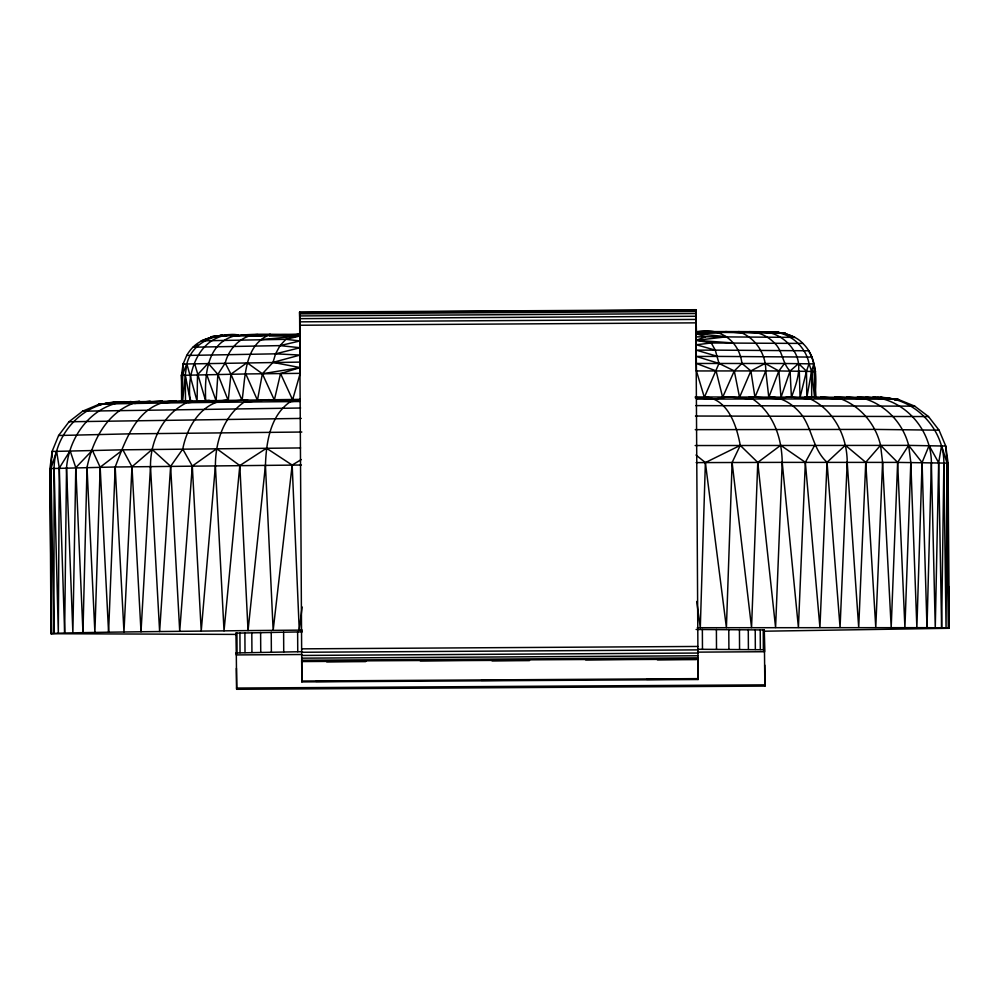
<?xml version="1.0" encoding="UTF-8"?>
<svg xmlns="http://www.w3.org/2000/svg" width="999" height="999" viewBox="0 0 999 999"><rect width="100%" height="100%" fill="white"/><g stroke="black" fill="none" stroke-linecap="round" stroke-linejoin="round"><path stroke-width="1.5" d="M51.011 546.553L51.011 633.716L236.089 634.402M112.288 403.009L116.546 401.998C82.218 403.371 54.458 434.353 54.096 468.244L53.934 633.391L51.011 633.716L49.95 468.581L52.098 451.473L58.604 435.502L69.006 421.765L82.63 411.188L98.514 404.495L116.546 401.998L300.15 399.363M101.024 404.657L98.514 404.495L124.288 401.673C91.496 405.831 69.106 436.201 66.521 467.857L64.648 633.029L53.934 633.391L50.974 468.419L52.098 451.473L122.877 449.812L300.549 447.939M894.729 399.962L898.775 399.65L880.668 397.365C914.934 398.189 943.868 428.758 943.88 462.862L941.62 627.872L949.05 628.284L948.101 463.136L945.753 446.066L939.06 430.182L928.483 416.558L914.734 406.156L898.775 399.65L880.668 397.365L695.217 396.965M102.547 404.183L139.66 401.311C108.903 409.115 92.932 438.411 87.013 467.445L82.967 632.642L64.648 633.029L59.291 468.056L56.606 451.123L50.974 468.419L51.498 633.566L49.95 468.581L115.185 466.995L301.398 465.01M870.266 398.039L880.706 397.652L898.775 399.65L872.864 397.14C905.569 400.075 931.368 430.119 931.38 462.624L926.997 627.672L697.29 627.722M814.709 396.566C816.245 378.446 817.294 357.093 802.846 343.431L711.276 342.982L696.291 344.755L715.284 350.125L808.815 350.786M705.506 396.928C728.433 399.65 736.675 425.949 740.259 445.392L732.117 462.5L726.41 627.622L705.381 462.587L696.003 455.032M695.167 445.542L908.653 445.379L910.813 462.462L904.919 627.522L897.626 462.4L908.653 445.379C902.447 421.066 882.292 401.361 857.429 396.965L895.004 399.4L877.734 397.252M300.125 362.1L183.104 364.023L181.631 401.735L181.481 375.337L183.104 364.023L186.726 355.444L275.574 353.833L300.037 347.727L299.987 333.991C277.909 335.214 255.294 332.742 233.516 336.163C205.906 344.38 204.67 377.335 205.682 400.974L199.95 401.086M176.261 400.724C138.424 401.273 126.486 437.749 115.185 466.995L108.579 632.205L82.967 632.642L75.787 467.657L70.117 450.724L59.291 468.056L58.329 633.216L54.096 468.244M866.083 397.053L883.865 399.188L781.393 398.926L749.287 396.828C772.489 410.514 781.805 436.201 782.217 462.375L775.586 627.497L757.766 462.425L740.259 445.392L705.381 462.587L696.153 462.612M943.88 462.862L946.053 627.996L947.04 462.999L941.558 445.779L938.66 462.737L941.62 627.872L926.997 627.672L922.077 462.537L908.653 445.379L945.753 446.066L947.04 462.999L948.526 628.134L948.101 463.136L897.626 462.4L880.556 445.279L882.579 462.35L875.773 627.434L865.746 462.325L880.556 445.279C875.199 422.215 857.704 403.034 834.702 396.853L865.546 399.038L846.952 396.903M820.728 396.815L840.384 398.951L805.119 396.803C832.03 406.506 847.214 434.577 847.202 462.312L840.059 627.409L827.035 462.312C813.236 449.6 812.524 430.656 802.422 415.784C794.43 405.244 782.879 397.202 769.305 396.803M131.044 401.498L114.648 403.821L161.9 403.009L191.845 400.512C165.022 410.514 150.15 438.786 150.499 466.533L141.009 631.755L108.579 632.205L100.162 467.22L92.358 450.287L75.787 467.657L72.877 632.842L66.521 467.857M51.286 464.41L51.461 461.538M51.736 457.23L52.098 451.473M87.013 467.445L94.893 632.429L100.162 467.22L122.877 449.812L131.98 466.77L141.009 631.755L248.039 630.594L265.447 465.322C266.209 442.52 270.117 415.359 290.522 401.598L291.346 399.438M227.61 400.087C202.235 401.311 186.975 426.398 182.767 449.075L192.308 466.046L201.224 631.068L215.397 465.809C215.409 439.835 224.65 413.598 247.615 399.862L215.534 402.347L161.9 403.009L162.325 400.924L134.565 403.434L150.1 401.123M257.967 334.528C241.895 334.827 228.946 347.952 225.225 362.999L230.931 374.163L242.058 400.424C245.542 377.048 243.843 344.805 270.404 334.353C242.745 340.622 204.108 324.975 186.726 355.444M302.135 606.967L299.25 630.132L248.039 630.594L239.822 465.559L216.721 448.713L192.308 466.046L179.72 631.293L170.629 466.296L182.767 449.075M808.566 350.574L811.75 356.868L813.835 363.886L811.6 371.253L806.817 397.577L806.48 371.166L809.053 363.736C805.718 345.829 788.885 331.693 770.641 331.868C745.841 331.506 721.028 331.618 696.228 331.593L696.266 340.322L711.276 342.982L715.284 350.125L718.993 363.424L704.345 397.352L696.44 370.954L695.991 329.633L696.016 336.176M233.516 336.163L247.203 334.702L249.088 335.914C266.171 336.601 283.054 332.804 299.987 335.976L285.851 339.323L280.032 345.617L275.574 353.833L273.002 362.387L262.375 373.763L257.455 400.237L245.804 373.963L181.481 375.337L182.305 394.493M275.574 353.833L300.087 355.057L273.002 362.387L300.15 367.607L280.544 373.551L274.338 400.037L269.73 400.087M182.205 372.552L181.481 375.337L182.805 375.462M299.762 335.851L299.737 332.03L300.187 373.351L292.607 399.837L274.338 400.037L262.375 373.763L247.04 362.699L230.931 374.163L228.247 400.611L217.882 374.35L208.142 363.274L197.515 374.725L197.09 401.148L186.825 363.786C192.72 341.121 217.083 332.804 238.212 334.865C200.836 331.044 185.564 370.354 190.347 401.311L185.277 375.05L186.825 363.786L182.317 375.199L182.592 401.61L185.277 375.05L185.502 401.461M802.846 343.431C794.105 333.803 778.533 331.793 765.321 331.78C776.91 333.429 787.399 340.322 793.543 350.274C803.696 365.035 796.79 382.292 791.42 397.427L790.072 371.004C782.092 363.199 782.866 350.799 774.512 343.057C767.806 336.139 758.778 331.88 749.1 331.656M771.191 333.017L758.116 331.718L758.378 332.929L738.323 331.618C755.019 336.963 766.008 353.584 765.783 370.916L754.969 397.327L750.886 370.904L741.945 363.411C739.198 340.409 718.968 326.511 696.228 332.08L780.719 333.142L770.641 331.868M814.684 445.254L805.344 462.337L798.413 627.447L782.217 462.375L705.381 462.587L700.299 627.709L696.703 601.485M225.225 362.999L217.882 374.35L216.096 400.799L205.682 400.974L194.618 363.549M814.148 368.631L813.835 363.886L784.49 363.499L778.87 370.954L768.805 397.34L765.783 370.916L696.44 370.954M741.945 363.411L734.29 370.904L722.639 397.327L716.096 370.916L696.39 363.461L784.49 363.499M194.193 347.365L197.677 344.643M301.236 459.577L292.17 465.084L273.152 630.369L265.447 465.322M210.452 337.575L201.136 340.859L285.851 339.323L300.012 340.946L280.032 345.617L192.969 347.202M733.428 342.969L696.266 340.322L705.519 336.75L794.867 337.387L785.314 333.479L774.063 331.968L785.077 333.291L775.474 332.58M299.987 333.991L292.657 335.352L268.981 335.639L299.987 335.976L261.388 339.61M106.568 404.008L109.428 403.509M245.804 373.963L262.375 373.763L300.15 367.607M947.077 463.299L948.101 463.136M881.667 397.502L880.706 397.652L889.122 399.038M231.044 335.015L214.061 336.626M226.761 335.701L210.664 336.838L222.365 335.302L210.664 336.838L215.672 337.1M119.455 401.835L98.514 404.495L116.583 402.272M106.581 404.158L109.465 403.771M113.774 403.171L116.646 402.784M301.76 654.52L236.301 654.919L235.939 633.154L302.297 631.855M236.051 652.959L302.422 651.673M696.266 340.322L727.072 336.738L696.228 333.703L705.519 336.75L696.241 336.888M188.099 402.672L208.991 400.299L215.534 402.347L299.613 401.511M216.333 336.488L211.813 337L220.916 335.427M219.343 336.151L223.851 335.652M814.173 371.64L815.459 371.503L813.835 363.886L815.571 396.428M245.929 402.023L268.893 399.65L290.522 401.598L299.65 400.699M82.63 411.188L300.612 408.017M69.006 421.765L301.261 418.419M58.604 435.502L128.334 433.878L301.848 432.03M696.228 333.703L719.692 332.854L725.848 331.593L740.783 332.879M226.723 400.636L216.096 400.799L206.706 374.538M262.375 373.763L300.187 373.351M300.125 399.762L292.607 399.837L280.544 373.551M764.422 631.206L949.05 628.284L948.551 586.263M302.247 630.107L299.25 630.132L292.17 465.084L266.521 448.239L239.822 465.559L224.026 630.831L215.397 465.809M695.853 309.715L698.089 679.507L301.835 681.905L299.613 312.113L695.853 309.715L696.428 331.73M299.613 312.55L695.853 310.152M299.613 313.848L695.866 311.451M299.625 315.934L695.866 313.536M299.638 318.656L695.891 316.258M299.663 321.84L695.903 319.443M299.675 325.249L695.928 322.852M301.636 648.851L697.889 646.453M301.661 652.272L697.901 649.874M697.614 652.135L764.622 651.723L764.26 629.944L696.116 629.47M301.673 655.444L697.926 653.046M301.686 658.166L697.939 655.769M301.611 661.226L697.864 658.828L697.951 659.59L697.951 657.854L301.698 660.252L301.835 681.905M301.71 661.563L365.671 661.176M420.267 660.839L529.47 660.177M585.626 659.839L696.39 659.165M326.673 661.837L365.671 661.6M492.032 660.839L529.47 660.614M657.392 659.839L696.39 659.602M301.735 681.031L697.976 678.633L698.089 679.507M315.884 681.393L409.478 680.819M481.243 680.381L574.85 679.819M646.603 679.382L698.089 679.07M236.513 688.061L764.834 684.864L764.997 686.088L236.663 689.285L236.301 653.234M696.528 399.113L781.393 398.926L787.949 396.79L808.865 398.913M695.804 405.619L914.734 406.156M695.479 416.034L928.483 416.558M695.242 429.657L874.824 429.408L939.06 430.182M715.284 350.125L696.315 350.149L717.532 356.406L812.012 357.08M717.532 356.406L696.353 356.443L718.993 363.424L734.29 370.904L739.547 397.315L750.886 370.904L765.134 363.436L778.87 370.954L815.459 371.503L815.609 396.353M782.217 462.375L897.626 462.4L891.195 627.472L882.579 462.35M697.801 649.275L764.385 649.762M765.783 370.916L778.87 370.954L780.981 397.377L790.072 371.004L798.576 363.586L806.48 371.166L800.049 397.502L799.3 371.079M695.391 397.839L714.76 399.051L727.984 396.878L750.961 398.963M280.032 345.617L300.037 347.727M785.314 333.479L775.062 332.192L785.077 333.291M877.796 397.802L880.881 398.201M885.501 398.788L888.573 399.175M183.104 364.023L184.353 364.185M775.636 332.767L778.621 333.216M809.053 363.736L811.6 371.253L814.635 397.777L814.597 371.378M764.26 629.944L764.834 684.864M764.722 665.109L764.997 686.088M299.613 312.113L300.175 334.128M235.939 633.154L236.189 635.164M236.401 668.306L236.663 689.285M732.117 462.5L751.548 627.547L757.766 462.425L780.694 445.304L805.344 462.337L819.929 627.422L827.035 462.312L845.354 445.242L865.746 462.325L858.703 627.422L847.202 462.312M150.499 466.533L159.628 631.53L170.629 466.296L152.135 449.438L131.98 466.77L123.976 631.992L115.185 466.995M910.813 462.462L916.87 627.584L922.077 462.537L929.107 445.554L938.66 462.737L935.264 627.759L931.38 462.624M947.539 502.21L948.014 541.121M763.248 629.845L763.361 649.65M760.227 629.745L760.339 649.55M755.219 629.657L755.344 649.475M748.276 629.582L748.401 649.4M739.447 629.532L739.56 649.35M728.783 629.495L728.908 649.3M716.395 629.47L716.508 649.275M702.359 629.457L702.472 649.275M697.864 658.828L697.976 678.633M297.627 631.905L297.752 651.723M283.616 632.092L283.728 651.897M271.241 632.267L271.366 652.072M260.614 632.429L260.739 652.247M251.81 632.592L251.935 652.409M244.892 632.742L245.017 652.559M239.922 632.891L240.035 652.697M236.925 633.029L237.05 652.834M811.6 371.253L811.688 397.677"/></g></svg>
